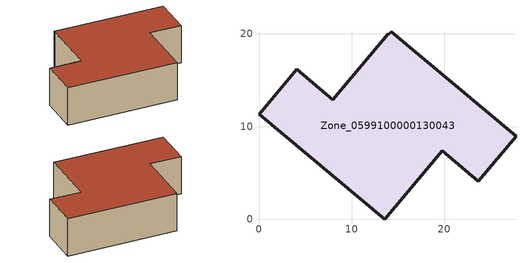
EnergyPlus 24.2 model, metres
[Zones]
Zone_0599100000130043
 floor ground (C_G): 14.23,20.27 27.71,8.99 23.65,4.14 19.75,7.41 13.55,0 0,11.34 4.06,16.2 7.97,12.93 13.92,20.04 13.99,19.98 z0
 wall outside (C_F): 4.06,16.2 0,11.34 13.55,0 19.75,7.41 23.65,4.14 27.71,8.99 14.23,20.27 13.99,19.98 13.92,20.04 7.97,12.93 4.06,16.2 z0:6.27
 roof outside (C_R): 13.99,19.98 13.92,20.04 7.97,12.93 4.06,16.2 0,11.34 13.55,0 19.75,7.41 23.65,4.14 27.71,8.99 14.23,20.27 z6.27
[BUILDING]
Pand.0599100000130043: North Axis=0; Terrain=City; Loads Convergence Tolerance Value=0.04; Temperature Convergence Tolerance Value=0.4; Solar Distribution=FullExterior; Maximum Number of Warmup Days=25; Minimum Number of Warmup Days=1
[Site:Location]
Rotterdam.The.Hague.AP_ZH_NLD Design_Conditions: Latitude=51.96; Longitude=4.45; Time Zone=1; Elevation=-4.5
[SITE:GROUNDTEMPERATURE:BUILDINGSURFACE]
18, 18, 18, 18, 18, 18, 18, 18, 18, 18, 18, 18
[MATERIAL] Thermal Absorptance=0.9; Solar Absorptance=0.7; Visible Absorptance=0.7
Name | Roughness | Thickness | Conductivity | Density | Specific Heat
G.D.1975-1991 | MediumSmooth | 0.15 | 0.288461 | 540 | 1210
F.D.1975-1991 | Rough | 0.3 | 0.230769 | 1920 | 840
R.D.1975-1991 | MediumRough | 0.2 | 0.153846 | 1500 | 1000
[CONSTRUCTION]
C_G: G.D.1975-1991
C_F: F.D.1975-1991
C_R: R.D.1975-1991
[ZONE]
Zone_0599100000130043: Type=1; Multiplier=1; Ceiling Height=Autocalculate; Volume=Autocalculate; Floor Area=autocalculate; Part of Total Floor Area=Yes
[ZONEINFILTRATION:DESIGNFLOWRATE]
Infil_Zone_0599100000130043: Zone or ZoneList or Space or SpaceList=Zone_0599100000130043; Schedule=AlwaysOn; Design Flow Rate Calculation Method=Flow/Area; Flow Rate per Floor Area=0.0042; Constant Term Coefficient=1; Temperature Term Coefficient=0; Velocity Term Coefficient=0; Velocity Squared Term Coefficient=0
[HVACTEMPLATE:ZONE:IDEALLOADSAIRSYSTEM]
Zone_0599100000130043: Maximum Heating Supply Air Temperature=50; Minimum Cooling Supply Air Temperature=13; Maximum Heating Supply Air Humidity Ratio=0.0156; Minimum Cooling Supply Air Humidity Ratio=0.0077; Heating Limit=NoLimit; Cooling Limit=NoLimit; Dehumidification Control Type=ConstantSensibleHeatRatio; Cooling Sensible Heat Ratio=0.7; Dehumidification Setpoint=60; Humidification Control Type=None; Humidification Setpoint=30; Outdoor Air Method=None; Outdoor Air Flow Rate per Person=0.00944; Outdoor Air Flow Rate per Zone Floor Area=0; Outdoor Air Flow Rate per Zone=0; Demand Controlled Ventilation Type=None; Outdoor Air Economizer Type=NoEconomizer; Heat Recovery Type=None; Sensible Heat Recovery Effectiveness=0.7; Latent Heat Recovery Effectiveness=0.65
[ZONECONTROL:THERMOSTAT]
ThermostatControl_Zone_0599100000130043: Zone or ZoneList=Zone_0599100000130043; Control Type Schedule=DualSetpointControlType; Control 1=Thermostat_Zone_0599100000130043; Temperature Difference Between Cutout And Setpoint=0
[THERMOSTATSETPOINT:DUALSETPOINT]
Thermostat_Zone_0599100000130043: Heating Setpoint Temperature Schedule=HeatingSetpoint_Zone_0599100000130043; Cooling Setpoint Temperature Schedule=CoolingSetpoint_Zone_0599100000130043
[SCHEDULE:COMPACT]
HeatingSetpoint_Zone_0599100000130043: Through: 12/31, For: AllDays, Until: 24:00, 21
CoolingSetpoint_Zone_0599100000130043: Through: 12/31, For: AllDays, Until: 24:00, 24
DualSetpointControlType: Through: 12/31, For: AllDays, Until: 24:00, 4
AlwaysOn: Through: 12/31, For: AllDays, Until: 24:00, 1
